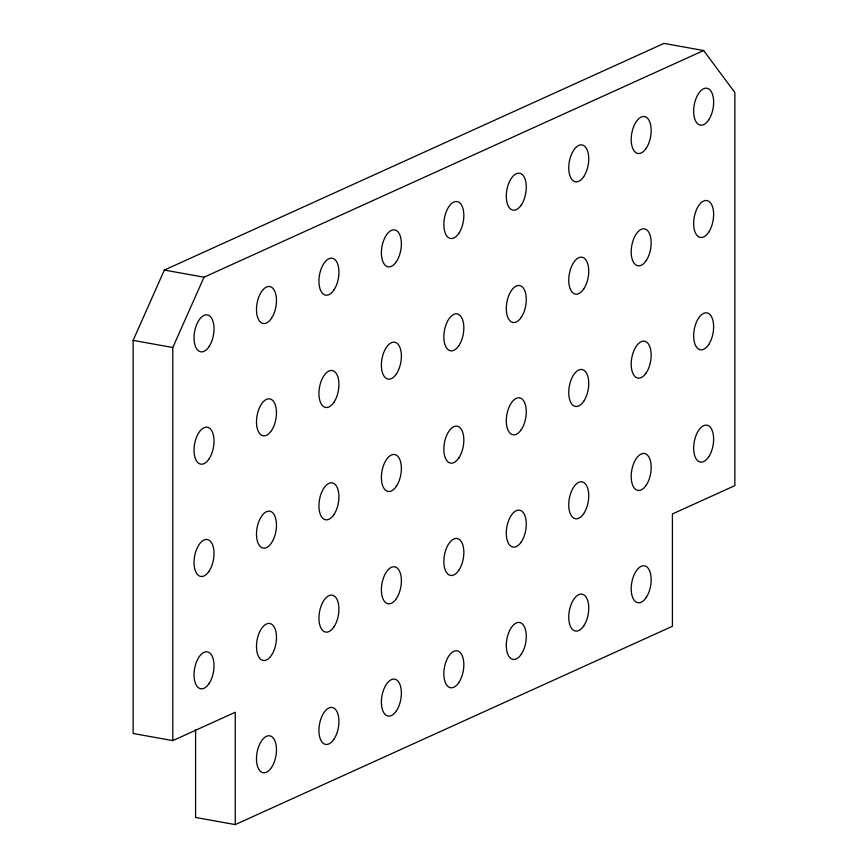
<?xml version="1.0" encoding="UTF-8"?>
<svg xmlns="http://www.w3.org/2000/svg" width="868" height="868" viewBox="0 0 868 868"><rect width="100%" height="100%" fill="white"/><g stroke="black" fill="none" stroke-linecap="round" stroke-linejoin="round"><path stroke-width="1.3" d="M235.25 824.6L235.25 712.281L172.797 740.621L133.13 733.482L133.13 340.386L164.356 270.056L663.977 43.4L703.644 50.539L734.87 92.529L734.87 485.624L672.418 513.954L672.418 626.273L235.25 824.6L195.582 817.461L195.582 729.511M172.797 740.621L172.797 347.515L204.023 277.196L703.644 50.539M164.356 270.056L204.023 277.196M133.13 340.386L172.797 347.515M646.183 148.319A18.749 9.581 -79.8 0 0 646.183 117.202A18.749 9.581 -79.8 0 0 631.199 139.564A18.749 9.581 -79.8 0 0 646.183 148.319M708.635 119.99A18.749 9.581 -79.8 0 0 708.635 88.862A18.749 9.581 -79.8 0 0 693.651 111.223A18.749 9.581 -79.8 0 0 708.635 119.99M209.025 346.647A18.749 9.581 -79.8 0 0 209.025 315.529A18.749 9.581 -79.8 0 0 194.031 337.891A18.749 9.581 -79.8 0 0 209.025 346.647M396.383 261.648A18.749 9.581 -79.8 0 0 396.383 230.53A18.749 9.581 -79.8 0 0 381.388 252.892A18.749 9.581 -79.8 0 0 396.383 261.648M271.478 655.264A18.749 9.581 -79.8 0 0 271.478 624.135A18.749 9.581 -79.8 0 0 256.483 646.497A18.749 9.581 -79.8 0 0 271.478 655.264M458.836 570.265A18.749 9.581 -79.8 0 0 458.836 539.136A18.749 9.581 -79.8 0 0 443.841 561.498A18.749 9.581 -79.8 0 0 458.836 570.265M396.383 598.595A18.749 9.581 -79.8 0 0 396.383 567.466A18.749 9.581 -79.8 0 0 381.388 589.828A18.749 9.581 -79.8 0 0 396.383 598.595M209.025 683.593A18.749 9.581 -79.8 0 0 209.025 652.465A18.749 9.581 -79.8 0 0 194.031 674.827A18.749 9.581 -79.8 0 0 209.025 683.593M458.836 457.946A18.749 9.581 -79.8 0 0 458.836 426.817A18.749 9.581 -79.8 0 0 443.841 449.19A18.749 9.581 -79.8 0 0 458.836 457.946M333.93 626.924A18.749 9.581 -79.8 0 0 333.93 595.806A18.749 9.581 -79.8 0 0 318.936 618.168A18.749 9.581 -79.8 0 0 333.93 626.924M521.288 541.925A18.749 9.581 -79.8 0 0 521.288 510.807A18.749 9.581 -79.8 0 0 506.294 533.169A18.749 9.581 -79.8 0 0 521.288 541.925M583.73 513.596A18.749 9.581 -79.8 0 0 583.73 482.467A18.749 9.581 -79.8 0 0 568.746 504.829A18.749 9.581 -79.8 0 0 583.73 513.596M708.635 456.937A18.749 9.581 -79.8 0 0 708.635 425.808A18.749 9.581 -79.8 0 0 693.651 448.17A18.749 9.581 -79.8 0 0 708.635 456.937M646.183 485.266A18.749 9.581 -79.8 0 0 646.183 454.138A18.749 9.581 -79.8 0 0 631.199 476.499A18.749 9.581 -79.8 0 0 646.183 485.266M583.73 401.287A18.749 9.581 -79.8 0 0 583.73 370.159A18.749 9.581 -79.8 0 0 568.746 392.52A18.749 9.581 -79.8 0 0 583.73 401.287M521.288 429.617A18.749 9.581 -79.8 0 0 521.288 398.488A18.749 9.581 -79.8 0 0 506.294 420.85A18.749 9.581 -79.8 0 0 521.288 429.617M333.93 514.615A18.749 9.581 -79.8 0 0 333.93 483.487A18.749 9.581 -79.8 0 0 318.936 505.849A18.749 9.581 -79.8 0 0 333.93 514.615M271.478 542.945A18.749 9.581 -79.8 0 0 271.478 511.816A18.749 9.581 -79.8 0 0 256.483 534.178A18.749 9.581 -79.8 0 0 271.478 542.945M396.383 486.275A18.749 9.581 -79.8 0 0 396.383 455.157A18.749 9.581 -79.8 0 0 381.388 477.519A18.749 9.581 -79.8 0 0 396.383 486.275M209.025 571.274A18.749 9.581 -79.8 0 0 209.025 540.156A18.749 9.581 -79.8 0 0 194.031 562.518A18.749 9.581 -79.8 0 0 209.025 571.274M708.635 344.618A18.749 9.581 -79.8 0 0 708.635 313.489A18.749 9.581 -79.8 0 0 693.651 335.851A18.749 9.581 -79.8 0 0 708.635 344.618M646.183 372.947A18.749 9.581 -79.8 0 0 646.183 341.829A18.749 9.581 -79.8 0 0 631.199 364.191A18.749 9.581 -79.8 0 0 646.183 372.947M583.73 625.915A18.749 9.581 -79.8 0 0 583.73 594.786A18.749 9.581 -79.8 0 0 568.746 617.148A18.749 9.581 -79.8 0 0 583.73 625.915M521.288 654.244A18.749 9.581 -79.8 0 0 521.288 623.115A18.749 9.581 -79.8 0 0 506.294 645.477A18.749 9.581 -79.8 0 0 521.288 654.244M333.93 739.243A18.749 9.581 -79.8 0 0 333.93 708.114A18.749 9.581 -79.8 0 0 318.936 730.476A18.749 9.581 -79.8 0 0 333.93 739.243M271.478 767.572A18.749 9.581 -79.8 0 0 271.478 736.444A18.749 9.581 -79.8 0 0 256.483 758.806A18.749 9.581 -79.8 0 0 271.478 767.572M458.836 682.573A18.749 9.581 -79.8 0 0 458.836 651.445A18.749 9.581 -79.8 0 0 443.841 673.818A18.749 9.581 -79.8 0 0 458.836 682.573M396.383 710.903A18.749 9.581 -79.8 0 0 396.383 679.785A18.749 9.581 -79.8 0 0 381.388 702.147A18.749 9.581 -79.8 0 0 396.383 710.903M646.183 597.575A18.749 9.581 -79.8 0 0 646.183 566.457A18.749 9.581 -79.8 0 0 631.199 588.819A18.749 9.581 -79.8 0 0 646.183 597.575M583.73 288.968A18.749 9.581 -79.8 0 0 583.73 257.839A18.749 9.581 -79.8 0 0 568.746 280.201A18.749 9.581 -79.8 0 0 583.73 288.968M521.288 317.297A18.749 9.581 -79.8 0 0 521.288 286.18A18.749 9.581 -79.8 0 0 506.294 308.541A18.749 9.581 -79.8 0 0 521.288 317.297M333.93 402.296A18.749 9.581 -79.8 0 0 333.93 371.178A18.749 9.581 -79.8 0 0 318.936 393.54A18.749 9.581 -79.8 0 0 333.93 402.296M271.478 430.626A18.749 9.581 -79.8 0 0 271.478 399.508A18.749 9.581 -79.8 0 0 256.483 421.87A18.749 9.581 -79.8 0 0 271.478 430.626M458.836 345.638A18.749 9.581 -79.8 0 0 458.836 314.509A18.749 9.581 -79.8 0 0 443.841 336.871A18.749 9.581 -79.8 0 0 458.836 345.638M396.383 373.967A18.749 9.581 -79.8 0 0 396.383 342.838A18.749 9.581 -79.8 0 0 381.388 365.2A18.749 9.581 -79.8 0 0 396.383 373.967M209.025 458.966A18.749 9.581 -79.8 0 0 209.025 427.837A18.749 9.581 -79.8 0 0 194.031 450.199A18.749 9.581 -79.8 0 0 209.025 458.966M708.635 232.298A18.749 9.581 -79.8 0 0 708.635 201.181A18.749 9.581 -79.8 0 0 693.651 223.543A18.749 9.581 -79.8 0 0 708.635 232.298M646.183 260.639A18.749 9.581 -79.8 0 0 646.183 229.51A18.749 9.581 -79.8 0 0 631.199 251.872A18.749 9.581 -79.8 0 0 646.183 260.639M583.73 176.66A18.749 9.581 -79.8 0 0 583.73 145.531A18.749 9.581 -79.8 0 0 568.746 167.893A18.749 9.581 -79.8 0 0 583.73 176.66M521.288 204.989A18.749 9.581 -79.8 0 0 521.288 173.86A18.749 9.581 -79.8 0 0 506.294 196.222A18.749 9.581 -79.8 0 0 521.288 204.989M333.93 289.988A18.749 9.581 -79.8 0 0 333.93 258.859A18.749 9.581 -79.8 0 0 318.936 281.221A18.749 9.581 -79.8 0 0 333.93 289.988M271.478 318.317A18.749 9.581 -79.8 0 0 271.478 287.189A18.749 9.581 -79.8 0 0 256.483 309.55A18.749 9.581 -79.8 0 0 271.478 318.317M458.836 233.318A18.749 9.581 -79.8 0 0 458.836 202.19A18.749 9.581 -79.8 0 0 443.841 224.552A18.749 9.581 -79.8 0 0 458.836 233.318"/></g></svg>
